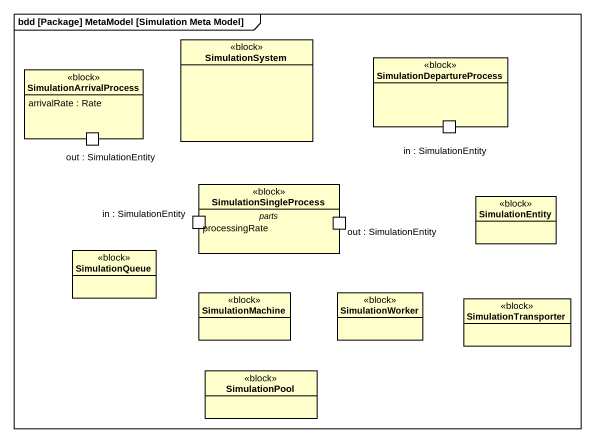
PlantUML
@startuml
mainframe bdd [Package] MetaModel [Simulation Meta Model]
allowmixing
hide circle
hide empty members
class SimulationSystem <<block>>
class SimulationArrivalProcess <<block>> {
  arrivalRate : Rate
  -- ports --
  out : SimulationEntity
}
rectangle SimulationDepartureProcess <<block>> {
  port "in : SimulationEntity" as in_SimulationEntity
}
class SimulationSingleProcess <<block>> {
  -- parts --
  processingRate
  -- ports --
  in : SimulationEntity
  out : SimulationEntity
}
class SimulationEntity <<block>>
class SimulationQueue <<block>>
class SimulationMachine <<block>>
class SimulationWorker <<block>>
class SimulationTransporter <<block>>
class SimulationPool <<block>>
@enduml
